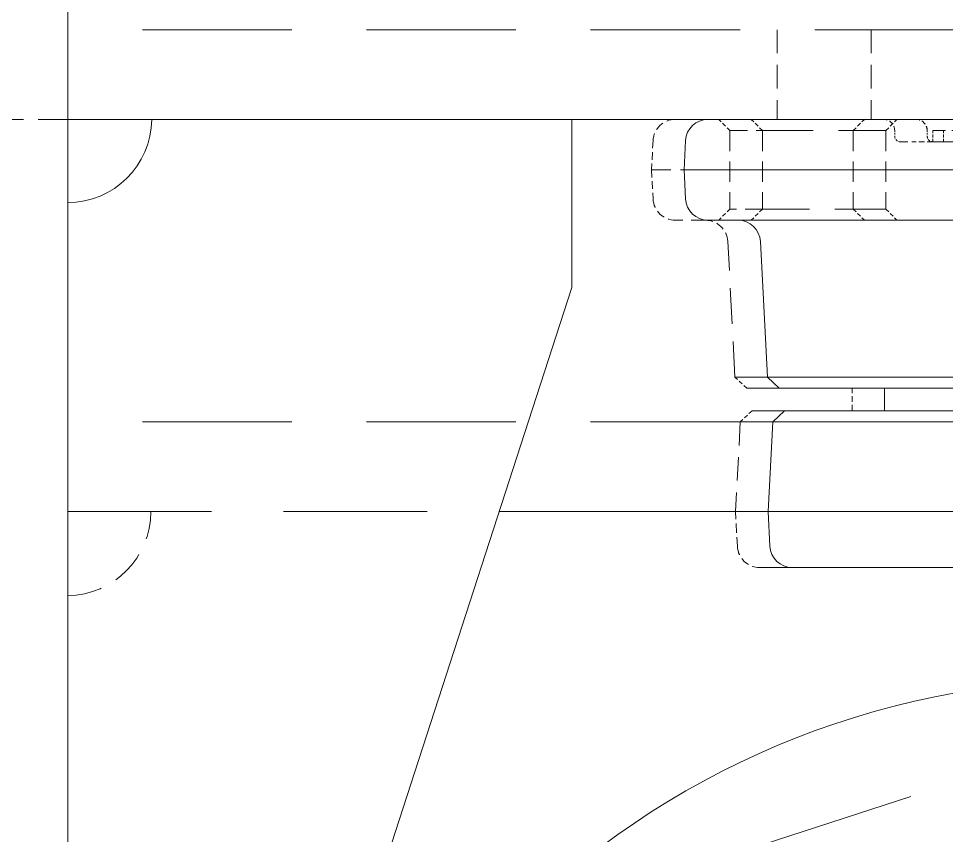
# Model space of a CAD drawing. Header units: millimetres. Extents: x 36 to 2484, y 36 to 1746.
# Drawn here: x 1354.8 to 1437.6, y 553.5 to 626.4 of the extents above; entities that cross this region are included whole.
import ezdxf

# ---------------------------------------------------------------- set-up
doc = ezdxf.new("R2010")
doc.units = ezdxf.units.MM
doc.header["$LTSCALE"] = 6
doc.linetypes.add('HIDDEN', pattern=[9.525, 6.35, -3.175])
doc.layers.add('가는파선_A3', color=7, linetype='HIDDEN', lineweight=13, true_color=0x008000)
doc.layers.add('굵은실선_A3', color=7, linetype='Continuous', lineweight=18)

msp = doc.modelspace()

# ---------------------------------------------------------------- linework, layer by layer
at = {"layer": '가는파선_A3', "ltscale": 0.349956}
for p, q in [((1559.168, 625.429), (1359.168, 625.429)), ((1559.168, 590.429), (1359.168, 590.429))]:
    msp.add_line(p, q, dxfattribs=at)
at = {"layer": '가는파선_A3', "ltscale": 0.055011}
for p, q in [((1422.48, 625.429), (1422.48, 617.429)), ((1430.856, 625.429), (1430.856, 617.429))]:
    msp.add_line(p, q, dxfattribs=at)
at = {"layer": '가는파선_A3', "ltscale": 0.068789}
msp.add_line((1359.168, 617.429), (1349.168, 617.429), dxfattribs=at)
at = {"layer": '가는파선_A3', "ltscale": 0.009642}
for p, q in [((1418.263, 616.429), (1417.263, 617.429)), ((1421.168, 616.429), (1420.168, 617.429)), ((1429.263, 616.429), (1430.263, 617.429)), ((1432.168, 616.429), (1433.168, 617.429)), ((1418.263, 609.429), (1417.263, 608.429)), ((1421.168, 609.429), (1420.168, 608.429)), ((1429.263, 609.429), (1430.263, 608.429)), ((1432.168, 609.429), (1433.168, 608.429))]:
    msp.add_line(p, q, dxfattribs=at)
at = {"layer": '가는파선_A3', "ltscale": 0.040798}
for p, q in [((1418.263, 616.429), (1421.168, 616.429)), ((1421.168, 609.429), (1418.263, 609.429))]:
    msp.add_line(p, q, dxfattribs=at)
at = {"layer": '가는파선_A3', "ltscale": 0.048122}
for p, q in [((1418.263, 616.429), (1418.263, 609.429)), ((1421.168, 616.429), (1421.168, 609.429)), ((1429.263, 616.429), (1429.263, 609.429)), ((1432.168, 616.429), (1432.168, 609.429))]:
    msp.add_line(p, q, dxfattribs=at)
at = {"layer": '가는파선_A3', "ltscale": 0.118932}
for p, q in [((1421.168, 616.429), (1432.168, 616.429)), ((1432.168, 609.429), (1421.168, 609.429))]:
    msp.add_line(p, q, dxfattribs=at)
at = {"layer": '가는파선_A3', "ltscale": 0.003344}
for p, q in [((1432.968, 616.429), (1432.968, 615.929)), ((1435.857, 616.429), (1435.857, 615.929)), ((1435.873, 616.429), (1435.873, 615.929))]:
    msp.add_line(p, q, dxfattribs=at)
at = {"layer": '가는파선_A3', "ltscale": 0.029609}
msp.add_line((1436.362, 616.429), (1439.88, 616.429), dxfattribs=at)
at = {"layer": '가는파선_A3', "ltscale": 0.006789}
for p, q in [((1436.362, 615.429), (1436.362, 616.429)), ((1437.323, 615.429), (1437.323, 616.429))]:
    msp.add_line(p, q, dxfattribs=at)
at = {"layer": '가는파선_A3', "ltscale": 0.017893}
for p, q in [((1411.4, 615.534), (1411.263, 612.929)), ((1411.263, 612.929), (1411.4, 610.324))]:
    msp.add_line(p, q, dxfattribs=at)
at = {"layer": '가는파선_A3', "ltscale": 0.017935}
msp.add_line((1433.468, 615.429), (1434.718, 615.429), dxfattribs=at)
at = {"layer": '가는파선_A3', "ltscale": 0.012936}
msp.add_line((1436.357, 615.429), (1434.718, 615.429), dxfattribs=at)
at = {"layer": '가는파선_A3', "ltscale": 0.00185}
msp.add_line((1436.357, 615.429), (1436.373, 615.429), dxfattribs=at)
at = {"layer": '가는파선_A3', "ltscale": 0.009824}
msp.add_line((1436.373, 615.429), (1436.777, 615.429), dxfattribs=at)
at = {"layer": '가는파선_A3', "ltscale": 0.345146}
msp.add_line((1436.777, 615.429), (1536.559, 615.429), dxfattribs=at)
at = {"layer": '가는파선_A3', "ltscale": 0.045498}
msp.add_line((1411.263, 612.929), (1414.168, 612.929), dxfattribs=at)
at = {"layer": '가는파선_A3', "ltscale": 0.039096}
msp.add_line((1416.302, 608.429), (1413.397, 608.429), dxfattribs=at)
at = {"layer": '가는파선_A3', "ltscale": 0.083412}
msp.add_line((1418.711, 594.428), (1418.076, 606.534), dxfattribs=at)
at = {"layer": '가는파선_A3', "ltscale": 0.134327}
msp.add_line((1418.711, 594.428), (1421.616, 594.428), dxfattribs=at)
at = {"layer": '가는파선_A3', "ltscale": 0.009894}
for p, q in [((1419.763, 593.429), (1418.711, 594.428)), ((1420.235, 591.429), (1419.182, 590.43))]:
    msp.add_line(p, q, dxfattribs=at)
at = {"layer": '가는파선_A3', "ltscale": 0.133243}
msp.add_line((1422.668, 593.429), (1419.763, 593.429), dxfattribs=at)
at = {"layer": '가는파선_A3', "ltscale": 0.013678}
msp.add_line((1429.163, 591.429), (1429.163, 593.429), dxfattribs=at)
at = {"layer": '가는파선_A3', "ltscale": 0.132755}
msp.add_line((1420.235, 591.429), (1423.14, 591.429), dxfattribs=at)
at = {"layer": '가는파선_A3', "ltscale": 0.055096}
msp.add_line((1419.182, 590.43), (1418.763, 582.429), dxfattribs=at)
at = {"layer": '가는파선_A3', "ltscale": 0.133842}
msp.add_line((1422.087, 590.43), (1419.182, 590.43), dxfattribs=at)
at = {"layer": '가는파선_A3', "ltscale": 0.336904}
msp.add_line((1359.168, 582.429), (1397.676, 582.429), dxfattribs=at)
at = {"layer": '가는파선_A3', "ltscale": 0.021317}
msp.add_line((1418.926, 579.324), (1418.763, 582.429), dxfattribs=at)
at = {"layer": '가는파선_A3', "ltscale": 0.132039}
msp.add_line((1423.828, 577.429), (1420.923, 577.429), dxfattribs=at)
at = {"layer": '가는파선_A3', "ltscale": 0.396348}
msp.add_line((1398.5, 545.327), (1463.135, 566.307), dxfattribs=at)
at = {"layer": '가는파선_A3', "ltscale": 0.020821}
for centre, start, end in [((1413.397, 615.429), 90, 177), ((1413.397, 610.429), 183, 270), ((1416.079, 606.429), 3, 90), ((1420.923, 579.429), 183, 270)]:
    msp.add_arc(centre, 2, start, end, dxfattribs=at)
at = {"layer": '가는파선_A3', "ltscale": 0.010721}
for centre in [(1431.968, 616.429), (1434.857, 616.429), (1434.873, 616.429)]:
    msp.add_arc(centre, 1, 0, 90, dxfattribs=at)
at = {"layer": '가는파선_A3', "ltscale": 0.005311}
for centre in [(1433.468, 615.929), (1436.357, 615.929), (1436.373, 615.929)]:
    msp.add_arc(centre, 0.5, 180, 270, dxfattribs=at)
at = {"layer": '가는파선_A3', "ltscale": 0.080527}
msp.add_arc((1359.091, 582.429), 7.5, 270.58834, 0, dxfattribs=at)
at = {"layer": '굵은실선_A3'}
for p, q in [((1359.168, 482.429), (1359.168, 652.429)), ((1359.168, 617.429), (1366.668, 617.429)), ((1404.168, 617.429), (1366.668, 617.429)), ((1404.168, 617.429), (1416.43, 617.429)), ((1404.168, 602.429), (1404.168, 617.429)), ((1416.43, 617.429), (1421.295, 617.429)), ((1552.041, 617.429), (1421.295, 617.429)), ((1414.304, 615.534), (1414.168, 612.929)), ((1414.168, 612.929), (1414.304, 610.324)), ((1414.168, 612.929), (1421.158, 612.929)), ((1421.158, 612.929), (1552.178, 612.929)), ((1421.295, 608.429), (1416.302, 608.429)), ((1421.295, 608.429), (1552.041, 608.429)), ((1421.616, 594.428), (1420.981, 606.534)), ((1375.29, 513.462), (1404.168, 602.429)), ((1421.616, 594.428), (1551.72, 594.428)), ((1422.668, 593.429), (1421.616, 594.428)), ((1550.668, 593.429), (1422.668, 593.429)), ((1432.068, 591.429), (1432.068, 593.429)), ((1423.14, 591.429), (1422.087, 590.43)), ((1423.14, 591.429), (1550.196, 591.429)), ((1422.087, 590.43), (1421.668, 582.429)), ((1551.249, 590.43), (1422.087, 590.43)), ((1397.676, 582.429), (1421.668, 582.429)), ((1421.668, 582.429), (1551.668, 582.429)), ((1421.831, 579.324), (1421.668, 582.429)), ((1549.508, 577.429), (1423.828, 577.429))]:
    msp.add_line(p, q, dxfattribs=at)
msp.add_circle((1451.668, 492.429), 75, dxfattribs=at)
for centre, radius, start, end in [((1359.168, 617.506), 7.5, 270, 359.41166), ((1416.302, 615.429), 2, 90, 177), ((1416.302, 610.429), 2, 183, 270), ((1418.984, 606.429), 2, 3, 90), ((1423.828, 579.429), 2, 183, 270)]:
    msp.add_arc(centre, radius, start, end, dxfattribs=at)

doc.saveas('drawing.dxf')
